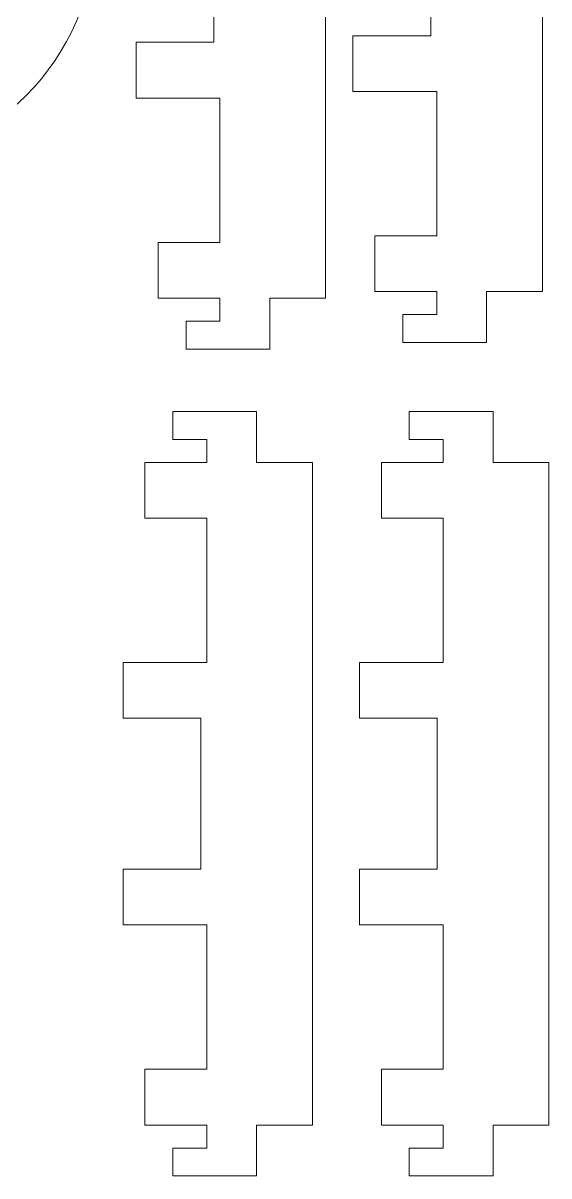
# Model space of a CAD drawing. Header units: inches. Extents: x 0 to 26.9, y 0 to 19.8.
# Drawn here: x 15.03 to 17.38, y 4.63 to 9.8 of the extents above; entities that cross this region are included whole.
import ezdxf

# ---------------------------------------------------------------- set-up
doc = ezdxf.new("R2010")
doc.units = ezdxf.units.IN
doc.header["$MEASUREMENT"] = 0

msp = doc.modelspace()

# ---------------------------------------------------------------- linework, layer by layer
at = {"color": 7, "linetype": 'Continuous', "lineweight": 15}
for p, q in [((16.3815, 8.567), (16.3815, 11.537)), ((17.352, 8.5964), (17.352, 11.5664)), ((15.8815, 10.39), (15.8815, 9.714)), ((16.852, 10.4194), (16.852, 9.7434)), ((15.5335, 9.714), (15.5335, 9.464)), ((15.8815, 9.714), (15.5335, 9.714)), ((16.504, 9.7434), (16.504, 9.4934)), ((16.852, 9.7434), (16.504, 9.7434)), ((15.5335, 9.464), (15.9085, 9.464)), ((15.9085, 9.464), (15.9085, 8.817)), ((16.504, 9.4934), (16.879, 9.4934)), ((16.879, 9.4934), (16.879, 8.8464)), ((16.602, 8.8464), (16.602, 8.5964)), ((16.879, 8.8464), (16.602, 8.8464)), ((15.6315, 8.817), (15.6315, 8.567)), ((15.9085, 8.817), (15.6315, 8.817)), ((16.602, 8.5964), (16.879, 8.5964)), ((16.879, 8.5964), (16.879, 8.4934)), ((17.102, 8.5964), (17.352, 8.5964)), ((17.102, 8.3684), (17.102, 8.5964)), ((15.6315, 8.567), (15.9085, 8.567)), ((15.9085, 8.567), (15.9085, 8.464)), ((16.1315, 8.567), (16.3815, 8.567)), ((16.1315, 8.339), (16.1315, 8.567)), ((16.727, 8.3684), (16.727, 8.4934)), ((16.879, 8.4934), (16.727, 8.4934)), ((15.7565, 8.339), (15.7565, 8.464)), ((15.9085, 8.464), (15.7565, 8.464)), ((15.7565, 8.339), (16.1315, 8.339)), ((16.727, 8.3684), (17.102, 8.3684)), ((15.6977, 7.9345), (15.6977, 8.0595)), ((16.0727, 8.0595), (15.6977, 8.0595)), ((16.0727, 7.8315), (16.0727, 8.0595)), ((16.7564, 7.9345), (16.7564, 8.0595)), ((17.1314, 8.0595), (16.7564, 8.0595)), ((17.1314, 7.8315), (17.1314, 8.0595)), ((15.6977, 7.9345), (15.8497, 7.9345)), ((15.8497, 7.9345), (15.8497, 7.8315)), ((16.7564, 7.9345), (16.9084, 7.9345)), ((16.9084, 7.9345), (16.9084, 7.8315)), ((15.5727, 7.8315), (15.5727, 7.5815)), ((15.8497, 7.8315), (15.5727, 7.8315)), ((16.3227, 7.8315), (16.0727, 7.8315)), ((16.3227, 4.8615), (16.3227, 7.8315)), ((16.6314, 7.8315), (16.6314, 7.5815)), ((16.9084, 7.8315), (16.6314, 7.8315)), ((17.3814, 7.8315), (17.1314, 7.8315)), ((17.3814, 4.8615), (17.3814, 7.8315)), ((15.5727, 7.5815), (15.8497, 7.5815)), ((15.8497, 7.5815), (15.8497, 6.9345)), ((16.6314, 7.5815), (16.9084, 7.5815)), ((16.9084, 7.5815), (16.9084, 6.9345)), ((15.4747, 6.9345), (15.4747, 6.6845)), ((15.8497, 6.9345), (15.4747, 6.9345)), ((16.5334, 6.9345), (16.5334, 6.6845)), ((16.9084, 6.9345), (16.5334, 6.9345)), ((15.4747, 6.6845), (15.8227, 6.6845)), ((15.8227, 6.6845), (15.8227, 6.0085)), ((16.5334, 6.6845), (16.8814, 6.6845)), ((16.8814, 6.6845), (16.8814, 6.0085)), ((15.4747, 6.0085), (15.4747, 5.7585)), ((15.8227, 6.0085), (15.4747, 6.0085)), ((16.5334, 6.0085), (16.5334, 5.7585)), ((16.8814, 6.0085), (16.5334, 6.0085)), ((15.4747, 5.7585), (15.8497, 5.7585)), ((15.8497, 5.7585), (15.8497, 5.1115)), ((16.5334, 5.7585), (16.9084, 5.7585)), ((16.9084, 5.7585), (16.9084, 5.1115)), ((15.5727, 5.1115), (15.5727, 4.8615)), ((15.8497, 5.1115), (15.5727, 5.1115)), ((16.6314, 5.1115), (16.6314, 4.8615)), ((16.9084, 5.1115), (16.6314, 5.1115)), ((15.5727, 4.8615), (15.8497, 4.8615)), ((15.8497, 4.8615), (15.8497, 4.7585)), ((16.0727, 4.8615), (16.3227, 4.8615)), ((16.0727, 4.6335), (16.0727, 4.8615)), ((16.6314, 4.8615), (16.9084, 4.8615)), ((16.9084, 4.8615), (16.9084, 4.7585)), ((17.1314, 4.8615), (17.3814, 4.8615)), ((17.1314, 4.6335), (17.1314, 4.8615)), ((15.6977, 4.6335), (15.6977, 4.7585)), ((15.8497, 4.7585), (15.6977, 4.7585)), ((16.7564, 4.6335), (16.7564, 4.7585)), ((16.9084, 4.7585), (16.7564, 4.7585)), ((15.6977, 4.6335), (16.0727, 4.6335)), ((16.7564, 4.6335), (17.1314, 4.6335))]:
    msp.add_line(p, q, dxfattribs=at)
msp.add_circle((14.2985, 10.2181), 1.05, dxfattribs=at)

doc.saveas('drawing.dxf')
